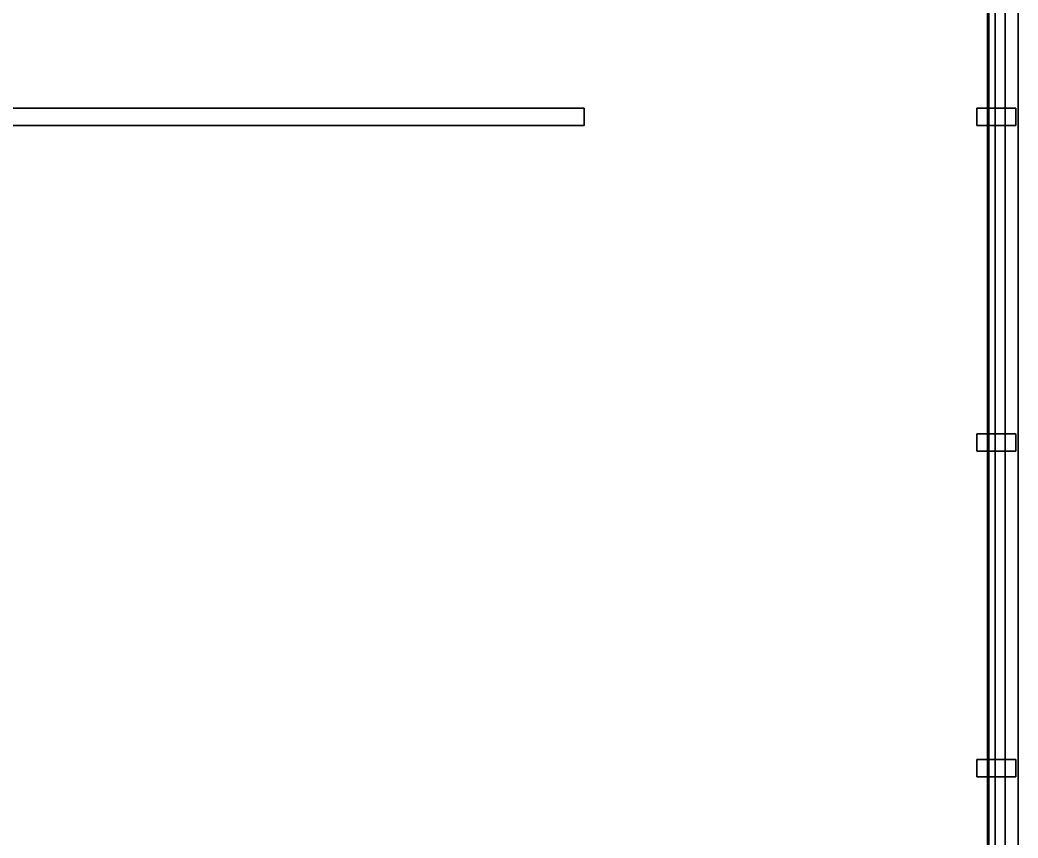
# Model space of a CAD drawing. Extents: x -17000 to 17000, y -13300 to 12090.
# Drawn here: x 12400 to 17000, y -8322 to -4554 of the extents above; entities that cross this region are included whole.
import ezdxf

# ---------------------------------------------------------------- set-up
doc = ezdxf.new("R2010")
doc.units = 0
for name, color, linetype in [('A-GLAZ', 5, 'CONTINUOUS'), ('F-SPRN', 1, 'CONTINUOUS'), ('S-SLAB', 8, 'CONTINUOUS')]:
    doc.layers.add(name, color=color, linetype=linetype)

msp = doc.modelspace()

# ---------------------------------------------------------------- linework, layer by layer
at = {"layer": 'A-GLAZ'}
for points in [[(16860, -11900, 940), (16940, -11900, 940), (16940, 11900, 940), (16860, 11900, 940)], [(16940, -11900, 860), (16860, -11900, 860), (16860, 11900, 860), (16940, 11900, 860)], [(16860, -11900, 860), (16860, -11900, 940), (16860, 11900, 940), (16860, 11900, 860)], [(16860, -11900, 2840), (16940, -11900, 2840), (16940, 11900, 2840), (16860, 11900, 2840)], [(16940, -11900, 2760), (16860, -11900, 2760), (16860, 11900, 2760), (16940, 11900, 2760)], [(16860, -11900, 2760), (16860, -11900, 2840), (16860, 11900, 2840), (16860, 11900, 2760)], [(16860, -11900, 3640), (16940, -11900, 3640), (16940, 11900, 3640), (16860, 11900, 3640)], [(16940, -11900, 3560), (16860, -11900, 3560), (16860, 11900, 3560), (16940, 11900, 3560)], [(16860, -11900, 3560), (16860, -11900, 3640), (16860, 11900, 3640), (16860, 11900, 3560)], [(16860, -11900, 4740), (16940, -11900, 4740), (16940, 11900, 4740), (16860, 11900, 4740)], [(16940, -11900, 4660), (16860, -11900, 4660), (16860, 11900, 4660), (16940, 11900, 4660)], [(16860, -11900, 4660), (16860, -11900, 4740), (16860, 11900, 4740), (16860, 11900, 4660)], [(16860, -11900, 6640), (16940, -11900, 6640), (16940, 11900, 6640), (16860, 11900, 6640)], [(16940, -11900, 6560), (16860, -11900, 6560), (16860, 11900, 6560), (16940, 11900, 6560)], [(16860, -11900, 6560), (16860, -11900, 6640), (16860, 11900, 6640), (16860, 11900, 6560)], [(16860, -11900, 7440), (16940, -11900, 7440), (16940, 11900, 7440), (16860, 11900, 7440)], [(16940, -11900, 7360), (16860, -11900, 7360), (16860, 11900, 7360), (16940, 11900, 7360)], [(16860, -11900, 7360), (16860, -11900, 7440), (16860, 11900, 7440), (16860, 11900, 7360)], [(16860, -11900, 8540), (16940, -11900, 8540), (16940, 11900, 8540), (16860, 11900, 8540)], [(16940, -11900, 8460), (16860, -11900, 8460), (16860, 11900, 8460), (16940, 11900, 8460)], [(16860, -11900, 8460), (16860, -11900, 8540), (16860, 11900, 8540), (16860, 11900, 8460)], [(16860, -11900, 10440), (16940, -11900, 10440), (16940, 11900, 10440), (16860, 11900, 10440)], [(16940, -11900, 10360), (16860, -11900, 10360), (16860, 11900, 10360), (16940, 11900, 10360)], [(16860, -11900, 10360), (16860, -11900, 10440), (16860, 11900, 10440), (16860, 11900, 10360)], [(16860, -11900, 11240), (16940, -11900, 11240), (16940, 11900, 11240), (16860, 11900, 11240)], [(16940, -11900, 11160), (16860, -11900, 11160), (16860, 11900, 11160), (16940, 11900, 11160)], [(16860, -11900, 11160), (16860, -11900, 11240), (16860, 11900, 11240), (16860, 11900, 11160)], [(16860, -11900, 12340), (16940, -11900, 12340), (16940, 11900, 12340), (16860, 11900, 12340)], [(16940, -11900, 12260), (16860, -11900, 12260), (16860, 11900, 12260), (16940, 11900, 12260)], [(16860, -11900, 12260), (16860, -11900, 12340), (16860, 11900, 12340), (16860, 11900, 12260)], [(16860, -11900, 14240), (16940, -11900, 14240), (16940, 11900, 14240), (16860, 11900, 14240)], [(16940, -11900, 14160), (16860, -11900, 14160), (16860, 11900, 14160), (16940, 11900, 14160)], [(16860, -11900, 14160), (16860, -11900, 14240), (16860, 11900, 14240), (16860, 11900, 14160)], [(16860, -11900, 15040), (16940, -11900, 15040), (16940, 11900, 15040), (16860, 11900, 15040)], [(16940, -11900, 14960), (16860, -11900, 14960), (16860, 11900, 14960), (16940, 11900, 14960)], [(16860, -11900, 14960), (16860, -11900, 15040), (16860, 11900, 15040), (16860, 11900, 14960)], [(16860, -11900, 16140), (16940, -11900, 16140), (16940, 11900, 16140), (16860, 11900, 16140)], [(16940, -11900, 16060), (16860, -11900, 16060), (16860, 11900, 16060), (16940, 11900, 16060)], [(16860, -11900, 16060), (16860, -11900, 16140), (16860, 11900, 16140), (16860, 11900, 16060)], [(16860, -11900, 18040), (16940, -11900, 18040), (16940, 11900, 18040), (16860, 11900, 18040)], [(16940, -11900, 17960), (16860, -11900, 17960), (16860, 11900, 17960), (16940, 11900, 17960)], [(16860, -11900, 17960), (16860, -11900, 18040), (16860, 11900, 18040), (16860, 11900, 17960)], [(16860, -11900, 18840), (16940, -11900, 18840), (16940, 11900, 18840), (16860, 11900, 18840)], [(16940, -11900, 18760), (16860, -11900, 18760), (16860, 11900, 18760), (16940, 11900, 18760)], [(16860, -11900, 18760), (16860, -11900, 18840), (16860, 11900, 18840), (16860, 11900, 18760)], [(16860, -11900, 19940), (16940, -11900, 19940), (16940, 11900, 19940), (16860, 11900, 19940)], [(16940, -11900, 19860), (16860, -11900, 19860), (16860, 11900, 19860), (16940, 11900, 19860)], [(16860, -11900, 19860), (16860, -11900, 19940), (16860, 11900, 19940), (16860, 11900, 19860)], [(16860, -11900, 21840), (16940, -11900, 21840), (16940, 11900, 21840), (16860, 11900, 21840)], [(16940, -11900, 21760), (16860, -11900, 21760), (16860, 11900, 21760), (16940, 11900, 21760)], [(16860, -11900, 21760), (16860, -11900, 21840), (16860, 11900, 21840), (16860, 11900, 21760)], [(16860, -11900, 22640), (16940, -11900, 22640), (16940, 11900, 22640), (16860, 11900, 22640)], [(16940, -11900, 22560), (16860, -11900, 22560), (16860, 11900, 22560), (16940, 11900, 22560)], [(16860, -11900, 22560), (16860, -11900, 22640), (16860, 11900, 22640), (16860, 11900, 22560)], [(16860, -11900, 23740), (16940, -11900, 23740), (16940, 11900, 23740), (16860, 11900, 23740)], [(16940, -11900, 23660), (16860, -11900, 23660), (16860, 11900, 23660), (16940, 11900, 23660)], [(16860, -11900, 23660), (16860, -11900, 23740), (16860, 11900, 23740), (16860, 11900, 23660)], [(16860, -11900, 25640), (16940, -11900, 25640), (16940, 11900, 25640), (16860, 11900, 25640)], [(16940, -11900, 25560), (16860, -11900, 25560), (16860, 11900, 25560), (16940, 11900, 25560)], [(16860, -11900, 25560), (16860, -11900, 25640), (16860, 11900, 25640), (16860, 11900, 25560)], [(16860, -11900, 26440), (16940, -11900, 26440), (16940, 11900, 26440), (16860, 11900, 26440)], [(16940, -11900, 26360), (16860, -11900, 26360), (16860, 11900, 26360), (16940, 11900, 26360)], [(16860, -11900, 26360), (16860, -11900, 26440), (16860, 11900, 26440), (16860, 11900, 26360)], [(16940, -11900, 860), (16940, 11900, 860), (16940, 11900, 940), (16940, -11900, 940)], [(16940, -11900, 2760), (16940, 11900, 2760), (16940, 11900, 2840), (16940, -11900, 2840)], [(16940, -11900, 3560), (16940, 11900, 3560), (16940, 11900, 3640), (16940, -11900, 3640)], [(16940, -11900, 4660), (16940, 11900, 4660), (16940, 11900, 4740), (16940, -11900, 4740)], [(16940, -11900, 6560), (16940, 11900, 6560), (16940, 11900, 6640), (16940, -11900, 6640)], [(16940, -11900, 7360), (16940, 11900, 7360), (16940, 11900, 7440), (16940, -11900, 7440)], [(16940, -11900, 8460), (16940, 11900, 8460), (16940, 11900, 8540), (16940, -11900, 8540)], [(16940, -11900, 10360), (16940, 11900, 10360), (16940, 11900, 10440), (16940, -11900, 10440)], [(16940, -11900, 11160), (16940, 11900, 11160), (16940, 11900, 11240), (16940, -11900, 11240)], [(16940, -11900, 12260), (16940, 11900, 12260), (16940, 11900, 12340), (16940, -11900, 12340)], [(16940, -11900, 14160), (16940, 11900, 14160), (16940, 11900, 14240), (16940, -11900, 14240)], [(16940, -11900, 14960), (16940, 11900, 14960), (16940, 11900, 15040), (16940, -11900, 15040)], [(16940, -11900, 16060), (16940, 11900, 16060), (16940, 11900, 16140), (16940, -11900, 16140)], [(16940, -11900, 17960), (16940, 11900, 17960), (16940, 11900, 18040), (16940, -11900, 18040)], [(16940, -11900, 18760), (16940, 11900, 18760), (16940, 11900, 18840), (16940, -11900, 18840)], [(16940, -11900, 19860), (16940, 11900, 19860), (16940, 11900, 19940), (16940, -11900, 19940)], [(16940, -11900, 21760), (16940, 11900, 21760), (16940, 11900, 21840), (16940, -11900, 21840)], [(16940, -11900, 22560), (16940, 11900, 22560), (16940, 11900, 22640), (16940, -11900, 22640)], [(16940, -11900, 23660), (16940, 11900, 23660), (16940, 11900, 23740), (16940, -11900, 23740)], [(16940, -11900, 25560), (16940, 11900, 25560), (16940, 11900, 25640), (16940, -11900, 25640)], [(16940, -11900, 26360), (16940, 11900, 26360), (16940, 11900, 26440), (16940, -11900, 26440)], [(16866, -11800, 3600), (16894, -11800, 3600), (16894, 11800, 3600), (16866, 11800, 3600)], [(16894, -11800, 200), (16866, -11800, 200), (16866, 11800, 200), (16894, 11800, 200)], [(16866, -11800, 200), (16866, -11800, 3600), (16866, 11800, 3600), (16866, 11800, 200)], [(16866, -11800, 7400), (16894, -11800, 7400), (16894, 11800, 7400), (16866, 11800, 7400)], [(16894, -11800, 4000), (16866, -11800, 4000), (16866, 11800, 4000), (16894, 11800, 4000)], [(16866, -11800, 4000), (16866, -11800, 7400), (16866, 11800, 7400), (16866, 11800, 4000)], [(16866, -11800, 11200), (16894, -11800, 11200), (16894, 11800, 11200), (16866, 11800, 11200)], [(16894, -11800, 7800), (16866, -11800, 7800), (16866, 11800, 7800), (16894, 11800, 7800)], [(16866, -11800, 7800), (16866, -11800, 11200), (16866, 11800, 11200), (16866, 11800, 7800)], [(16866, -11800, 15000), (16894, -11800, 15000), (16894, 11800, 15000), (16866, 11800, 15000)], [(16894, -11800, 11600), (16866, -11800, 11600), (16866, 11800, 11600), (16894, 11800, 11600)], [(16866, -11800, 11600), (16866, -11800, 15000), (16866, 11800, 15000), (16866, 11800, 11600)], [(16866, -11800, 18800), (16894, -11800, 18800), (16894, 11800, 18800), (16866, 11800, 18800)], [(16894, -11800, 15400), (16866, -11800, 15400), (16866, 11800, 15400), (16894, 11800, 15400)], [(16866, -11800, 15400), (16866, -11800, 18800), (16866, 11800, 18800), (16866, 11800, 15400)], [(16866, -11800, 22600), (16894, -11800, 22600), (16894, 11800, 22600), (16866, 11800, 22600)], [(16894, -11800, 19200), (16866, -11800, 19200), (16866, 11800, 19200), (16894, 11800, 19200)], [(16866, -11800, 19200), (16866, -11800, 22600), (16866, 11800, 22600), (16866, 11800, 19200)], [(16866, -11800, 26400), (16894, -11800, 26400), (16894, 11800, 26400), (16866, 11800, 26400)], [(16894, -11800, 23000), (16866, -11800, 23000), (16866, 11800, 23000), (16894, 11800, 23000)], [(16866, -11800, 23000), (16866, -11800, 26400), (16866, 11800, 26400), (16866, 11800, 23000)], [(16894, -11800, 200), (16894, 11800, 200), (16894, 11800, 3600), (16894, -11800, 3600)], [(16894, -11800, 4000), (16894, 11800, 4000), (16894, 11800, 7400), (16894, -11800, 7400)], [(16894, -11800, 7800), (16894, 11800, 7800), (16894, 11800, 11200), (16894, -11800, 11200)], [(16894, -11800, 11600), (16894, 11800, 11600), (16894, 11800, 15000), (16894, -11800, 15000)], [(16894, -11800, 15400), (16894, 11800, 15400), (16894, 11800, 18800), (16894, -11800, 18800)], [(16894, -11800, 19200), (16894, 11800, 19200), (16894, 11800, 22600), (16894, -11800, 22600)], [(16894, -11800, 23000), (16894, 11800, 23000), (16894, 11800, 26400), (16894, -11800, 26400)], [(16810, -5040, 3625), (16990, -5040, 3625), (16990, -4960, 3625), (16810, -4960, 3625)], [(16990, -5040, 175), (16810, -5040, 175), (16810, -4960, 175), (16990, -4960, 175)], [(16810, -4960, 175), (16810, -4960, 3625), (16990, -4960, 3625), (16990, -4960, 175)], [(16810, -5040, 175), (16810, -5040, 3625), (16810, -4960, 3625), (16810, -4960, 175)], [(16810, -5040, 7425), (16990, -5040, 7425), (16990, -4960, 7425), (16810, -4960, 7425)], [(16990, -5040, 3975), (16810, -5040, 3975), (16810, -4960, 3975), (16990, -4960, 3975)], [(16810, -4960, 3975), (16810, -4960, 7425), (16990, -4960, 7425), (16990, -4960, 3975)], [(16810, -5040, 3975), (16810, -5040, 7425), (16810, -4960, 7425), (16810, -4960, 3975)], [(16810, -5040, 11225), (16990, -5040, 11225), (16990, -4960, 11225), (16810, -4960, 11225)], [(16990, -5040, 7775), (16810, -5040, 7775), (16810, -4960, 7775), (16990, -4960, 7775)], [(16810, -4960, 7775), (16810, -4960, 11225), (16990, -4960, 11225), (16990, -4960, 7775)], [(16810, -5040, 7775), (16810, -5040, 11225), (16810, -4960, 11225), (16810, -4960, 7775)], [(16810, -5040, 15025), (16990, -5040, 15025), (16990, -4960, 15025), (16810, -4960, 15025)], [(16990, -5040, 11575), (16810, -5040, 11575), (16810, -4960, 11575), (16990, -4960, 11575)], [(16810, -4960, 11575), (16810, -4960, 15025), (16990, -4960, 15025), (16990, -4960, 11575)], [(16810, -5040, 11575), (16810, -5040, 15025), (16810, -4960, 15025), (16810, -4960, 11575)], [(16810, -5040, 18825), (16990, -5040, 18825), (16990, -4960, 18825), (16810, -4960, 18825)], [(16990, -5040, 15375), (16810, -5040, 15375), (16810, -4960, 15375), (16990, -4960, 15375)], [(16810, -4960, 15375), (16810, -4960, 18825), (16990, -4960, 18825), (16990, -4960, 15375)], [(16810, -5040, 15375), (16810, -5040, 18825), (16810, -4960, 18825), (16810, -4960, 15375)], [(16810, -5040, 22625), (16990, -5040, 22625), (16990, -4960, 22625), (16810, -4960, 22625)], [(16990, -5040, 19175), (16810, -5040, 19175), (16810, -4960, 19175), (16990, -4960, 19175)], [(16810, -4960, 19175), (16810, -4960, 22625), (16990, -4960, 22625), (16990, -4960, 19175)], [(16810, -5040, 19175), (16810, -5040, 22625), (16810, -4960, 22625), (16810, -4960, 19175)], [(16810, -5040, 26425), (16990, -5040, 26425), (16990, -4960, 26425), (16810, -4960, 26425)], [(16990, -5040, 22975), (16810, -5040, 22975), (16810, -4960, 22975), (16990, -4960, 22975)], [(16810, -4960, 22975), (16810, -4960, 26425), (16990, -4960, 26425), (16990, -4960, 22975)], [(16810, -5040, 22975), (16810, -5040, 26425), (16810, -4960, 26425), (16810, -4960, 22975)], [(16990, -5040, 175), (16990, -4960, 175), (16990, -4960, 3625), (16990, -5040, 3625)], [(16990, -5040, 3975), (16990, -4960, 3975), (16990, -4960, 7425), (16990, -5040, 7425)], [(16990, -5040, 7775), (16990, -4960, 7775), (16990, -4960, 11225), (16990, -5040, 11225)], [(16990, -5040, 11575), (16990, -4960, 11575), (16990, -4960, 15025), (16990, -5040, 15025)], [(16990, -5040, 15375), (16990, -4960, 15375), (16990, -4960, 18825), (16990, -5040, 18825)], [(16990, -5040, 19175), (16990, -4960, 19175), (16990, -4960, 22625), (16990, -5040, 22625)], [(16990, -5040, 22975), (16990, -4960, 22975), (16990, -4960, 26425), (16990, -5040, 26425)], [(16810, -5040, 175), (16990, -5040, 175), (16990, -5040, 3625), (16810, -5040, 3625)], [(16810, -5040, 3975), (16990, -5040, 3975), (16990, -5040, 7425), (16810, -5040, 7425)], [(16810, -5040, 7775), (16990, -5040, 7775), (16990, -5040, 11225), (16810, -5040, 11225)], [(16810, -5040, 11575), (16990, -5040, 11575), (16990, -5040, 15025), (16810, -5040, 15025)], [(16810, -5040, 15375), (16990, -5040, 15375), (16990, -5040, 18825), (16810, -5040, 18825)], [(16810, -5040, 19175), (16990, -5040, 19175), (16990, -5040, 22625), (16810, -5040, 22625)], [(16810, -5040, 22975), (16990, -5040, 22975), (16990, -5040, 26425), (16810, -5040, 26425)], [(16810, -6540, 3625), (16990, -6540, 3625), (16990, -6460, 3625), (16810, -6460, 3625)], [(16990, -6540, 175), (16810, -6540, 175), (16810, -6460, 175), (16990, -6460, 175)], [(16810, -6460, 175), (16810, -6460, 3625), (16990, -6460, 3625), (16990, -6460, 175)], [(16810, -6540, 175), (16810, -6540, 3625), (16810, -6460, 3625), (16810, -6460, 175)], [(16810, -6540, 7425), (16990, -6540, 7425), (16990, -6460, 7425), (16810, -6460, 7425)], [(16990, -6540, 3975), (16810, -6540, 3975), (16810, -6460, 3975), (16990, -6460, 3975)], [(16810, -6460, 3975), (16810, -6460, 7425), (16990, -6460, 7425), (16990, -6460, 3975)], [(16810, -6540, 3975), (16810, -6540, 7425), (16810, -6460, 7425), (16810, -6460, 3975)], [(16810, -6540, 11225), (16990, -6540, 11225), (16990, -6460, 11225), (16810, -6460, 11225)], [(16990, -6540, 7775), (16810, -6540, 7775), (16810, -6460, 7775), (16990, -6460, 7775)], [(16810, -6460, 7775), (16810, -6460, 11225), (16990, -6460, 11225), (16990, -6460, 7775)], [(16810, -6540, 7775), (16810, -6540, 11225), (16810, -6460, 11225), (16810, -6460, 7775)], [(16810, -6540, 15025), (16990, -6540, 15025), (16990, -6460, 15025), (16810, -6460, 15025)], [(16990, -6540, 11575), (16810, -6540, 11575), (16810, -6460, 11575), (16990, -6460, 11575)], [(16810, -6460, 11575), (16810, -6460, 15025), (16990, -6460, 15025), (16990, -6460, 11575)], [(16810, -6540, 11575), (16810, -6540, 15025), (16810, -6460, 15025), (16810, -6460, 11575)], [(16810, -6540, 18825), (16990, -6540, 18825), (16990, -6460, 18825), (16810, -6460, 18825)], [(16990, -6540, 15375), (16810, -6540, 15375), (16810, -6460, 15375), (16990, -6460, 15375)], [(16810, -6460, 15375), (16810, -6460, 18825), (16990, -6460, 18825), (16990, -6460, 15375)], [(16810, -6540, 15375), (16810, -6540, 18825), (16810, -6460, 18825), (16810, -6460, 15375)], [(16810, -6540, 22625), (16990, -6540, 22625), (16990, -6460, 22625), (16810, -6460, 22625)], [(16990, -6540, 19175), (16810, -6540, 19175), (16810, -6460, 19175), (16990, -6460, 19175)], [(16810, -6460, 19175), (16810, -6460, 22625), (16990, -6460, 22625), (16990, -6460, 19175)], [(16810, -6540, 19175), (16810, -6540, 22625), (16810, -6460, 22625), (16810, -6460, 19175)], [(16810, -6540, 26425), (16990, -6540, 26425), (16990, -6460, 26425), (16810, -6460, 26425)], [(16990, -6540, 22975), (16810, -6540, 22975), (16810, -6460, 22975), (16990, -6460, 22975)], [(16810, -6460, 22975), (16810, -6460, 26425), (16990, -6460, 26425), (16990, -6460, 22975)], [(16810, -6540, 22975), (16810, -6540, 26425), (16810, -6460, 26425), (16810, -6460, 22975)], [(16990, -6540, 175), (16990, -6460, 175), (16990, -6460, 3625), (16990, -6540, 3625)], [(16990, -6540, 3975), (16990, -6460, 3975), (16990, -6460, 7425), (16990, -6540, 7425)], [(16990, -6540, 7775), (16990, -6460, 7775), (16990, -6460, 11225), (16990, -6540, 11225)], [(16990, -6540, 11575), (16990, -6460, 11575), (16990, -6460, 15025), (16990, -6540, 15025)], [(16990, -6540, 15375), (16990, -6460, 15375), (16990, -6460, 18825), (16990, -6540, 18825)], [(16990, -6540, 19175), (16990, -6460, 19175), (16990, -6460, 22625), (16990, -6540, 22625)], [(16990, -6540, 22975), (16990, -6460, 22975), (16990, -6460, 26425), (16990, -6540, 26425)], [(16810, -6540, 175), (16990, -6540, 175), (16990, -6540, 3625), (16810, -6540, 3625)], [(16810, -6540, 3975), (16990, -6540, 3975), (16990, -6540, 7425), (16810, -6540, 7425)], [(16810, -6540, 7775), (16990, -6540, 7775), (16990, -6540, 11225), (16810, -6540, 11225)], [(16810, -6540, 11575), (16990, -6540, 11575), (16990, -6540, 15025), (16810, -6540, 15025)], [(16810, -6540, 15375), (16990, -6540, 15375), (16990, -6540, 18825), (16810, -6540, 18825)], [(16810, -6540, 19175), (16990, -6540, 19175), (16990, -6540, 22625), (16810, -6540, 22625)], [(16810, -6540, 22975), (16990, -6540, 22975), (16990, -6540, 26425), (16810, -6540, 26425)], [(16810, -8040, 3625), (16990, -8040, 3625), (16990, -7960, 3625), (16810, -7960, 3625)], [(16990, -8040, 175), (16810, -8040, 175), (16810, -7960, 175), (16990, -7960, 175)], [(16810, -7960, 175), (16810, -7960, 3625), (16990, -7960, 3625), (16990, -7960, 175)], [(16810, -8040, 175), (16810, -8040, 3625), (16810, -7960, 3625), (16810, -7960, 175)], [(16810, -8040, 7425), (16990, -8040, 7425), (16990, -7960, 7425), (16810, -7960, 7425)], [(16990, -8040, 3975), (16810, -8040, 3975), (16810, -7960, 3975), (16990, -7960, 3975)], [(16810, -7960, 3975), (16810, -7960, 7425), (16990, -7960, 7425), (16990, -7960, 3975)], [(16810, -8040, 3975), (16810, -8040, 7425), (16810, -7960, 7425), (16810, -7960, 3975)], [(16810, -8040, 11225), (16990, -8040, 11225), (16990, -7960, 11225), (16810, -7960, 11225)], [(16990, -8040, 7775), (16810, -8040, 7775), (16810, -7960, 7775), (16990, -7960, 7775)], [(16810, -7960, 7775), (16810, -7960, 11225), (16990, -7960, 11225), (16990, -7960, 7775)], [(16810, -8040, 7775), (16810, -8040, 11225), (16810, -7960, 11225), (16810, -7960, 7775)], [(16810, -8040, 15025), (16990, -8040, 15025), (16990, -7960, 15025), (16810, -7960, 15025)], [(16990, -8040, 11575), (16810, -8040, 11575), (16810, -7960, 11575), (16990, -7960, 11575)], [(16810, -7960, 11575), (16810, -7960, 15025), (16990, -7960, 15025), (16990, -7960, 11575)], [(16810, -8040, 11575), (16810, -8040, 15025), (16810, -7960, 15025), (16810, -7960, 11575)], [(16810, -8040, 18825), (16990, -8040, 18825), (16990, -7960, 18825), (16810, -7960, 18825)], [(16990, -8040, 15375), (16810, -8040, 15375), (16810, -7960, 15375), (16990, -7960, 15375)], [(16810, -7960, 15375), (16810, -7960, 18825), (16990, -7960, 18825), (16990, -7960, 15375)], [(16810, -8040, 15375), (16810, -8040, 18825), (16810, -7960, 18825), (16810, -7960, 15375)], [(16810, -8040, 22625), (16990, -8040, 22625), (16990, -7960, 22625), (16810, -7960, 22625)], [(16990, -8040, 19175), (16810, -8040, 19175), (16810, -7960, 19175), (16990, -7960, 19175)], [(16810, -7960, 19175), (16810, -7960, 22625), (16990, -7960, 22625), (16990, -7960, 19175)], [(16810, -8040, 19175), (16810, -8040, 22625), (16810, -7960, 22625), (16810, -7960, 19175)], [(16810, -8040, 26425), (16990, -8040, 26425), (16990, -7960, 26425), (16810, -7960, 26425)], [(16990, -8040, 22975), (16810, -8040, 22975), (16810, -7960, 22975), (16990, -7960, 22975)], [(16810, -7960, 22975), (16810, -7960, 26425), (16990, -7960, 26425), (16990, -7960, 22975)], [(16810, -8040, 22975), (16810, -8040, 26425), (16810, -7960, 26425), (16810, -7960, 22975)], [(16990, -8040, 175), (16990, -7960, 175), (16990, -7960, 3625), (16990, -8040, 3625)], [(16990, -8040, 3975), (16990, -7960, 3975), (16990, -7960, 7425), (16990, -8040, 7425)], [(16990, -8040, 7775), (16990, -7960, 7775), (16990, -7960, 11225), (16990, -8040, 11225)], [(16990, -8040, 11575), (16990, -7960, 11575), (16990, -7960, 15025), (16990, -8040, 15025)], [(16990, -8040, 15375), (16990, -7960, 15375), (16990, -7960, 18825), (16990, -8040, 18825)], [(16990, -8040, 19175), (16990, -7960, 19175), (16990, -7960, 22625), (16990, -8040, 22625)], [(16990, -8040, 22975), (16990, -7960, 22975), (16990, -7960, 26425), (16990, -8040, 26425)], [(16810, -8040, 175), (16990, -8040, 175), (16990, -8040, 3625), (16810, -8040, 3625)], [(16810, -8040, 3975), (16990, -8040, 3975), (16990, -8040, 7425), (16810, -8040, 7425)], [(16810, -8040, 7775), (16990, -8040, 7775), (16990, -8040, 11225), (16810, -8040, 11225)], [(16810, -8040, 11575), (16990, -8040, 11575), (16990, -8040, 15025), (16810, -8040, 15025)], [(16810, -8040, 15375), (16990, -8040, 15375), (16990, -8040, 18825), (16810, -8040, 18825)], [(16810, -8040, 19175), (16990, -8040, 19175), (16990, -8040, 22625), (16810, -8040, 22625)], [(16810, -8040, 22975), (16990, -8040, 22975), (16990, -8040, 26425), (16810, -8040, 26425)]]:
    msp.add_3dface(points, dxfattribs=at)
at = {"layer": 'F-SPRN'}
for points in [[(-15000, -5040, 14790), (15000, -5040, 14790), (15000, -4960, 14790), (-15000, -4960, 14790)], [(15000, -5040, 14710), (-15000, -5040, 14710), (-15000, -4960, 14710), (15000, -4960, 14710)], [(-15000, -4960, 14710), (-15000, -4960, 14790), (15000, -4960, 14790), (15000, -4960, 14710)], [(-15000, -5040, 18590), (15000, -5040, 18590), (15000, -4960, 18590), (-15000, -4960, 18590)], [(15000, -5040, 18510), (-15000, -5040, 18510), (-15000, -4960, 18510), (15000, -4960, 18510)], [(-15000, -4960, 18510), (-15000, -4960, 18590), (15000, -4960, 18590), (15000, -4960, 18510)], [(15000, -5040, 14710), (15000, -4960, 14710), (15000, -4960, 14790), (15000, -5040, 14790)], [(15000, -5040, 18510), (15000, -4960, 18510), (15000, -4960, 18590), (15000, -5040, 18590)], [(-15000, -5040, 14710), (15000, -5040, 14710), (15000, -5040, 14790), (-15000, -5040, 14790)], [(-15000, -5040, 18510), (15000, -5040, 18510), (15000, -5040, 18590), (-15000, -5040, 18590)]]:
    msp.add_3dface(points, dxfattribs=at)
at = {"layer": 'S-SLAB'}
for points in [[(-17000, -12000, 350), (17000, -12000, 350), (17000, 12000, 350), (-17000, 12000, 350)], [(17000, -12000), (-17000, -12000), (-17000, 12000), (17000, 12000)], [(-17000, -12000, 4150), (17000, -12000, 4150), (17000, 12000, 4150), (-17000, 12000, 4150)], [(17000, -12000, 3800), (-17000, -12000, 3800), (-17000, 12000, 3800), (17000, 12000, 3800)], [(-17000, -12000, 7950), (17000, -12000, 7950), (17000, 12000, 7950), (-17000, 12000, 7950)], [(17000, -12000, 7600), (-17000, -12000, 7600), (-17000, 12000, 7600), (17000, 12000, 7600)], [(-17000, -12000, 11750), (17000, -12000, 11750), (17000, 12000, 11750), (-17000, 12000, 11750)], [(17000, -12000, 11400), (-17000, -12000, 11400), (-17000, 12000, 11400), (17000, 12000, 11400)], [(-17000, -12000, 15550), (17000, -12000, 15550), (17000, 12000, 15550), (-17000, 12000, 15550)], [(17000, -12000, 15200), (-17000, -12000, 15200), (-17000, 12000, 15200), (17000, 12000, 15200)], [(-17000, -12000, 19350), (17000, -12000, 19350), (17000, 12000, 19350), (-17000, 12000, 19350)], [(17000, -12000, 19000), (-17000, -12000, 19000), (-17000, 12000, 19000), (17000, 12000, 19000)], [(-17000, -12000, 23150), (17000, -12000, 23150), (17000, 12000, 23150), (-17000, 12000, 23150)], [(17000, -12000, 22800), (-17000, -12000, 22800), (-17000, 12000, 22800), (17000, 12000, 22800)], [(17000, -12000), (17000, 12000), (17000, 12000, 350), (17000, -12000, 350)], [(17000, -12000, 3800), (17000, 12000, 3800), (17000, 12000, 4150), (17000, -12000, 4150)], [(17000, -12000, 7600), (17000, 12000, 7600), (17000, 12000, 7950), (17000, -12000, 7950)], [(17000, -12000, 11400), (17000, 12000, 11400), (17000, 12000, 11750), (17000, -12000, 11750)], [(17000, -12000, 15200), (17000, 12000, 15200), (17000, 12000, 15550), (17000, -12000, 15550)], [(17000, -12000, 19000), (17000, 12000, 19000), (17000, 12000, 19350), (17000, -12000, 19350)], [(17000, -12000, 22800), (17000, 12000, 22800), (17000, 12000, 23150), (17000, -12000, 23150)]]:
    msp.add_3dface(points, dxfattribs=at)

doc.saveas('drawing.dxf')
